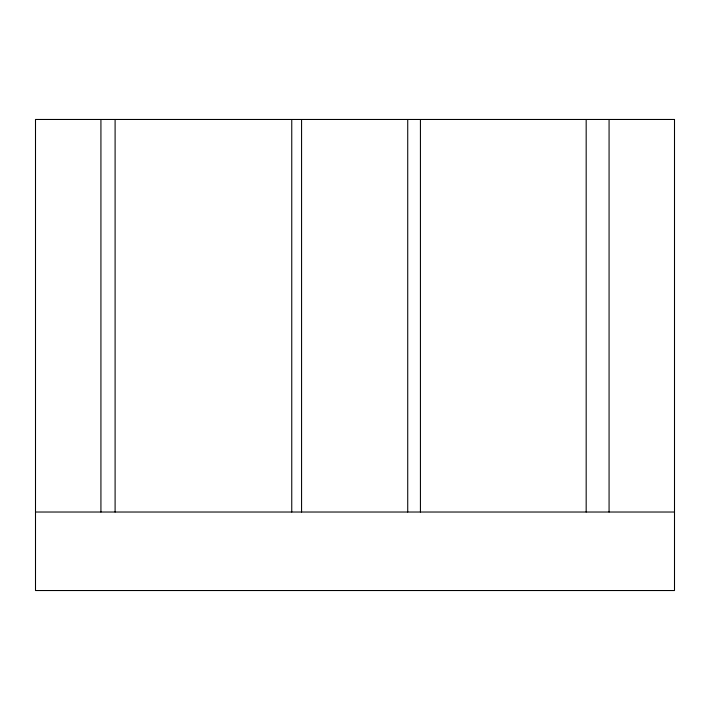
<?xml version="1.0" encoding="UTF-8"?>
<svg xmlns="http://www.w3.org/2000/svg" width="710" height="710" viewBox="0 0 710 710"><rect width="100%" height="100%" fill="white"/><g stroke="black" fill="none" stroke-linecap="round" stroke-linejoin="round"><path stroke-width="1.06" d="M35.5 512.025L674.5 512.025M609.073 119.466L609.073 512.025M586.176 119.466L586.176 512.025M420.426 119.466L420.426 512.025M407.726 119.466L407.726 512.025M301.572 119.466L301.572 512.025M291.757 119.466L291.757 512.025M115.1 119.466L115.1 512.025M100.926 119.466L100.926 512.025M674.5 119.466L35.5 119.466L35.5 590.534L674.5 590.534L674.5 119.466"/></g></svg>
